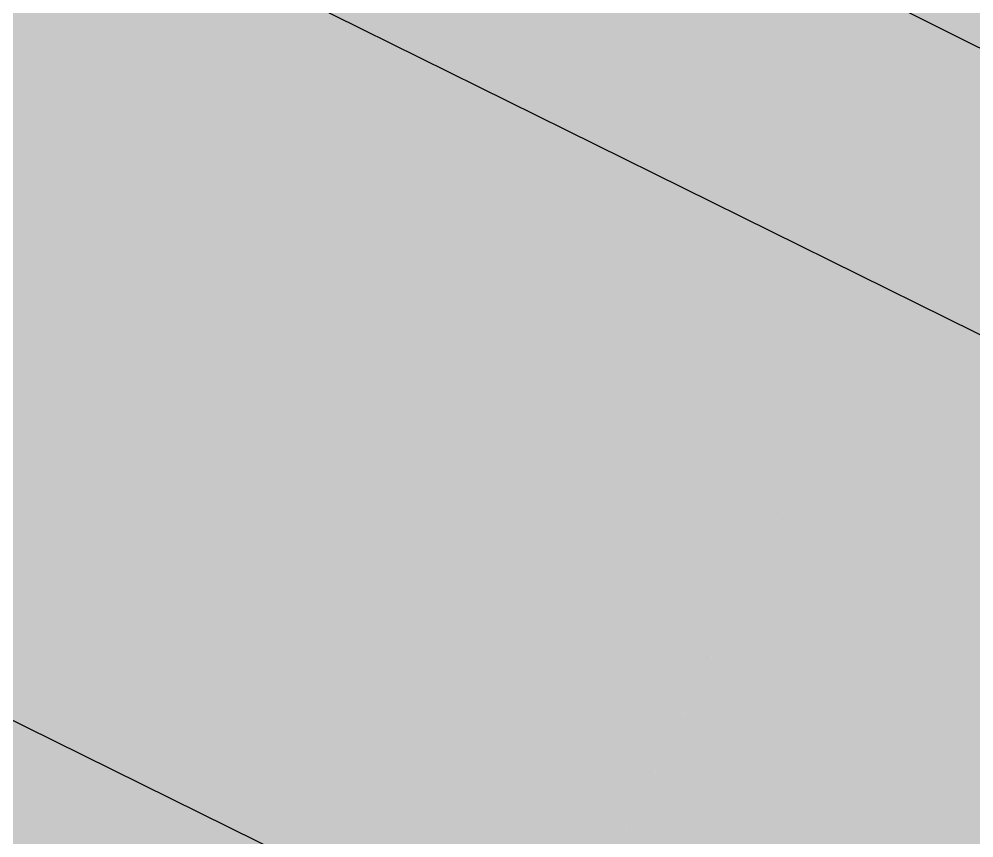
# Model space of a CAD drawing. Header units: millimetres. Extents: x 3866 to 35600, y -8896 to 9491.
# Drawn here: x 33109.061 to 33112.759, y -6722.176 to -6719.005 of the extents above; entities that cross this region are included whole.
import ezdxf

# ---------------------------------------------------------------- set-up
doc = ezdxf.new("R2010")
doc.units = ezdxf.units.MM
doc.layers.add('ВДМ', color=7, linetype='Continuous')

msp = doc.modelspace()

# ---------------------------------------------------------------- hatches: boundary and pattern name
at = {"layer": 'ВДМ', "transparency": 33554585}
h = msp.add_hatch(color=9, dxfattribs=at)
h.dxf.hatch_style = 1
h.paths.add_polyline_path([(33109.9989, -6715.6592), (33123.2909, -6722.1746), (33123.7311, -6721.2766), (33129.4847, -6709.5381), (33128.5868, -6709.098), (33122.8331, -6720.8365), (33110.4416, -6714.7628), (33116.1952, -6703.0243), (33115.2974, -6702.5842), (33108.4649, -6716.417, -0.414214), (33107.7952, -6716.6439), (33106.5191, -6716.0136, -0.413327), (33106.2915, -6715.3452), (33111.2402, -6705.2495), (33100.6883, -6700.0892), (33098.3687, -6704.8331), (33096.8844, -6707.8685, -0.226063), (33096.5476, -6708.1361), (33092.6502, -6709.0351, -0.173141), (33092.3163, -6708.9962), (33080.8562, -6703.3317), (33080.8563, -6703.3317), (33082.8953, -6699.2064), (33084.5623, -6700.0356, 1.802326), (33080.7712, -6698.1498), (33082.4476, -6698.9837), (33080.408, -6703.1102), (33078.7088, -6702.2703), (33075.0508, -6700.4622), (33072.1447, -6699.0257), (33072.1447, -6699.3647, 0.285316), (33072.8408, -6700.4853), (33077.6734, -6702.874), (33114.0101, -6720.8329), (33116.2517, -6721.9399, 0.33288), (33115.569, -6720.5035), (33110.6451, -6718.0516), (33109.1757, -6717.3258)])
h.paths.add_polyline_path([(33104.8169, -6715.1728), (33100.4359, -6713.0089, -0.414214), (33100.209, -6712.3392), (33101.2354, -6710.2612), (33102.0458, -6708.6234, -0.288428), (33102.4999, -6708.3452), (33105.4908, -6708.3808, -0.111172), (33105.7044, -6708.4316), (33107.6586, -6709.3871, -0.414214), (33107.8881, -6710.0559), (33106.5234, -6712.8469), (33105.4866, -6714.946, -0.414214)], flags=16)
h.paths.add_polyline_path([(33108.0087, -6708.6713), (33106.0543, -6707.7154, 0.111862), (33105.8392, -6707.6646), (33102.3121, -6707.632, -0.225098), (33101.9267, -6707.4448), (33099.8194, -6704.8171, -0.291232), (33099.7609, -6704.2833), (33100.9878, -6701.7925, -0.41339), (33101.656, -6701.5643), (33109.5874, -6705.4431, -0.414214), (33109.8169, -6706.112), (33108.6776, -6708.4418, -0.414214)], flags=16)
h.paths.add_polyline_path([(33099.4021, -6711.9406, -0.414295), (33098.7323, -6712.1674), (33095.006, -6710.3256, -0.704825), (33095.1152, -6709.3902), (33097.1677, -6708.9167, 0.226063), (33097.5045, -6708.6491), (33097.5882, -6708.4779), (33099.027, -6705.5355), (33099.4066, -6705.7211), (33101.0945, -6707.8539, -0.288707), (33101.1516, -6708.3838), (33100.4269, -6709.8659)], flags=16)
h.paths.add_polyline_path([(33084.5364, -6699.4397), (33081.2621, -6697.8286, -1.535529)], flags=16)
h = msp.add_hatch(color=8, dxfattribs=at)
h.dxf.hatch_style = 1
h.paths.add_polyline_path([(33091.8165, -6709.864), (33090.4874, -6712.5536), (33111.1136, -6722.7478), (33112.4429, -6720.0583)])
at = {"layer": 'ВДМ', "true_color": 0x139b48, "transparency": 33554585}
h = msp.add_hatch(color=114, dxfattribs=at)
h.dxf.hatch_style = 1
h.paths.add_polyline_path([(33111.1136, -6722.7478), (33108.4242, -6721.4186), (33107.0962, -6724.1064), (33103.3324, -6731.7245), (33082.7129, -6721.5371), (33062.5406, -6711.5708), (33061.2118, -6714.2604), (33081.3841, -6724.2268), (33102.4518, -6734.6356, 0.414214), (33105.8006, -6733.5016)])
h = msp.add_hatch(color=114, dxfattribs=at)
h.dxf.hatch_style = 1
h.paths.add_polyline_path([(33123.2909, -6722.1746), (33109.9989, -6715.6592), (33109.1757, -6717.3258), (33110.6451, -6718.0516), (33115.5158, -6720.477, -0.345355), (33116.2517, -6721.9399), (33115.5875, -6723.2848), (33114.9233, -6724.6298), (33114.2592, -6725.9747), (33113.595, -6727.3196), (33112.9308, -6728.6646), (33112.2666, -6730.0095), (33111.6024, -6731.3545), (33110.9382, -6732.6994), (33110.274, -6734.0443), (33109.6099, -6735.3893), (33108.9457, -6736.7342), (33108.9457, -6737.2583), (33123.2909, -6737.2583)])
at = {"layer": 'ВДМ', "transparency": 33554585}
h = msp.add_hatch(color=8, dxfattribs=at)
h.dxf.hatch_style = 1
h.paths.add_polyline_path([(33116.2517, -6721.9399), (33114.0101, -6720.8329), (33112.4429, -6720.0583), (33111.1143, -6722.7465), (33105.8006, -6733.5016, -0.153236), (33104.7659, -6734.5837), (33106.7041, -6735.6272), (33108.9457, -6736.7342), (33109.6099, -6735.3893), (33110.274, -6734.0443), (33110.9382, -6732.6994), (33111.6024, -6731.3545), (33112.2666, -6730.0095), (33112.9308, -6728.6646), (33113.595, -6727.3196), (33114.2592, -6725.9747), (33114.9233, -6724.6298), (33115.5875, -6723.2848)])

# ---------------------------------------------------------------- linework, layer by layer
msp.add_lwpolyline([(33110.6451, -6718.0516), (33115.569, -6720.5035, -0.33288), (33116.2517, -6721.9399), (33116.2517, -6721.9399)], format="xyb")
at = {"layer": 'ВДМ'}
for points in [[(33077.6734, -6702.874), (33114.0101, -6720.8329)], [(33076.9364, -6705.8562), (33111.1136, -6722.7478)]]:
    msp.add_lwpolyline(points, dxfattribs=at)

doc.saveas('drawing.dxf')
